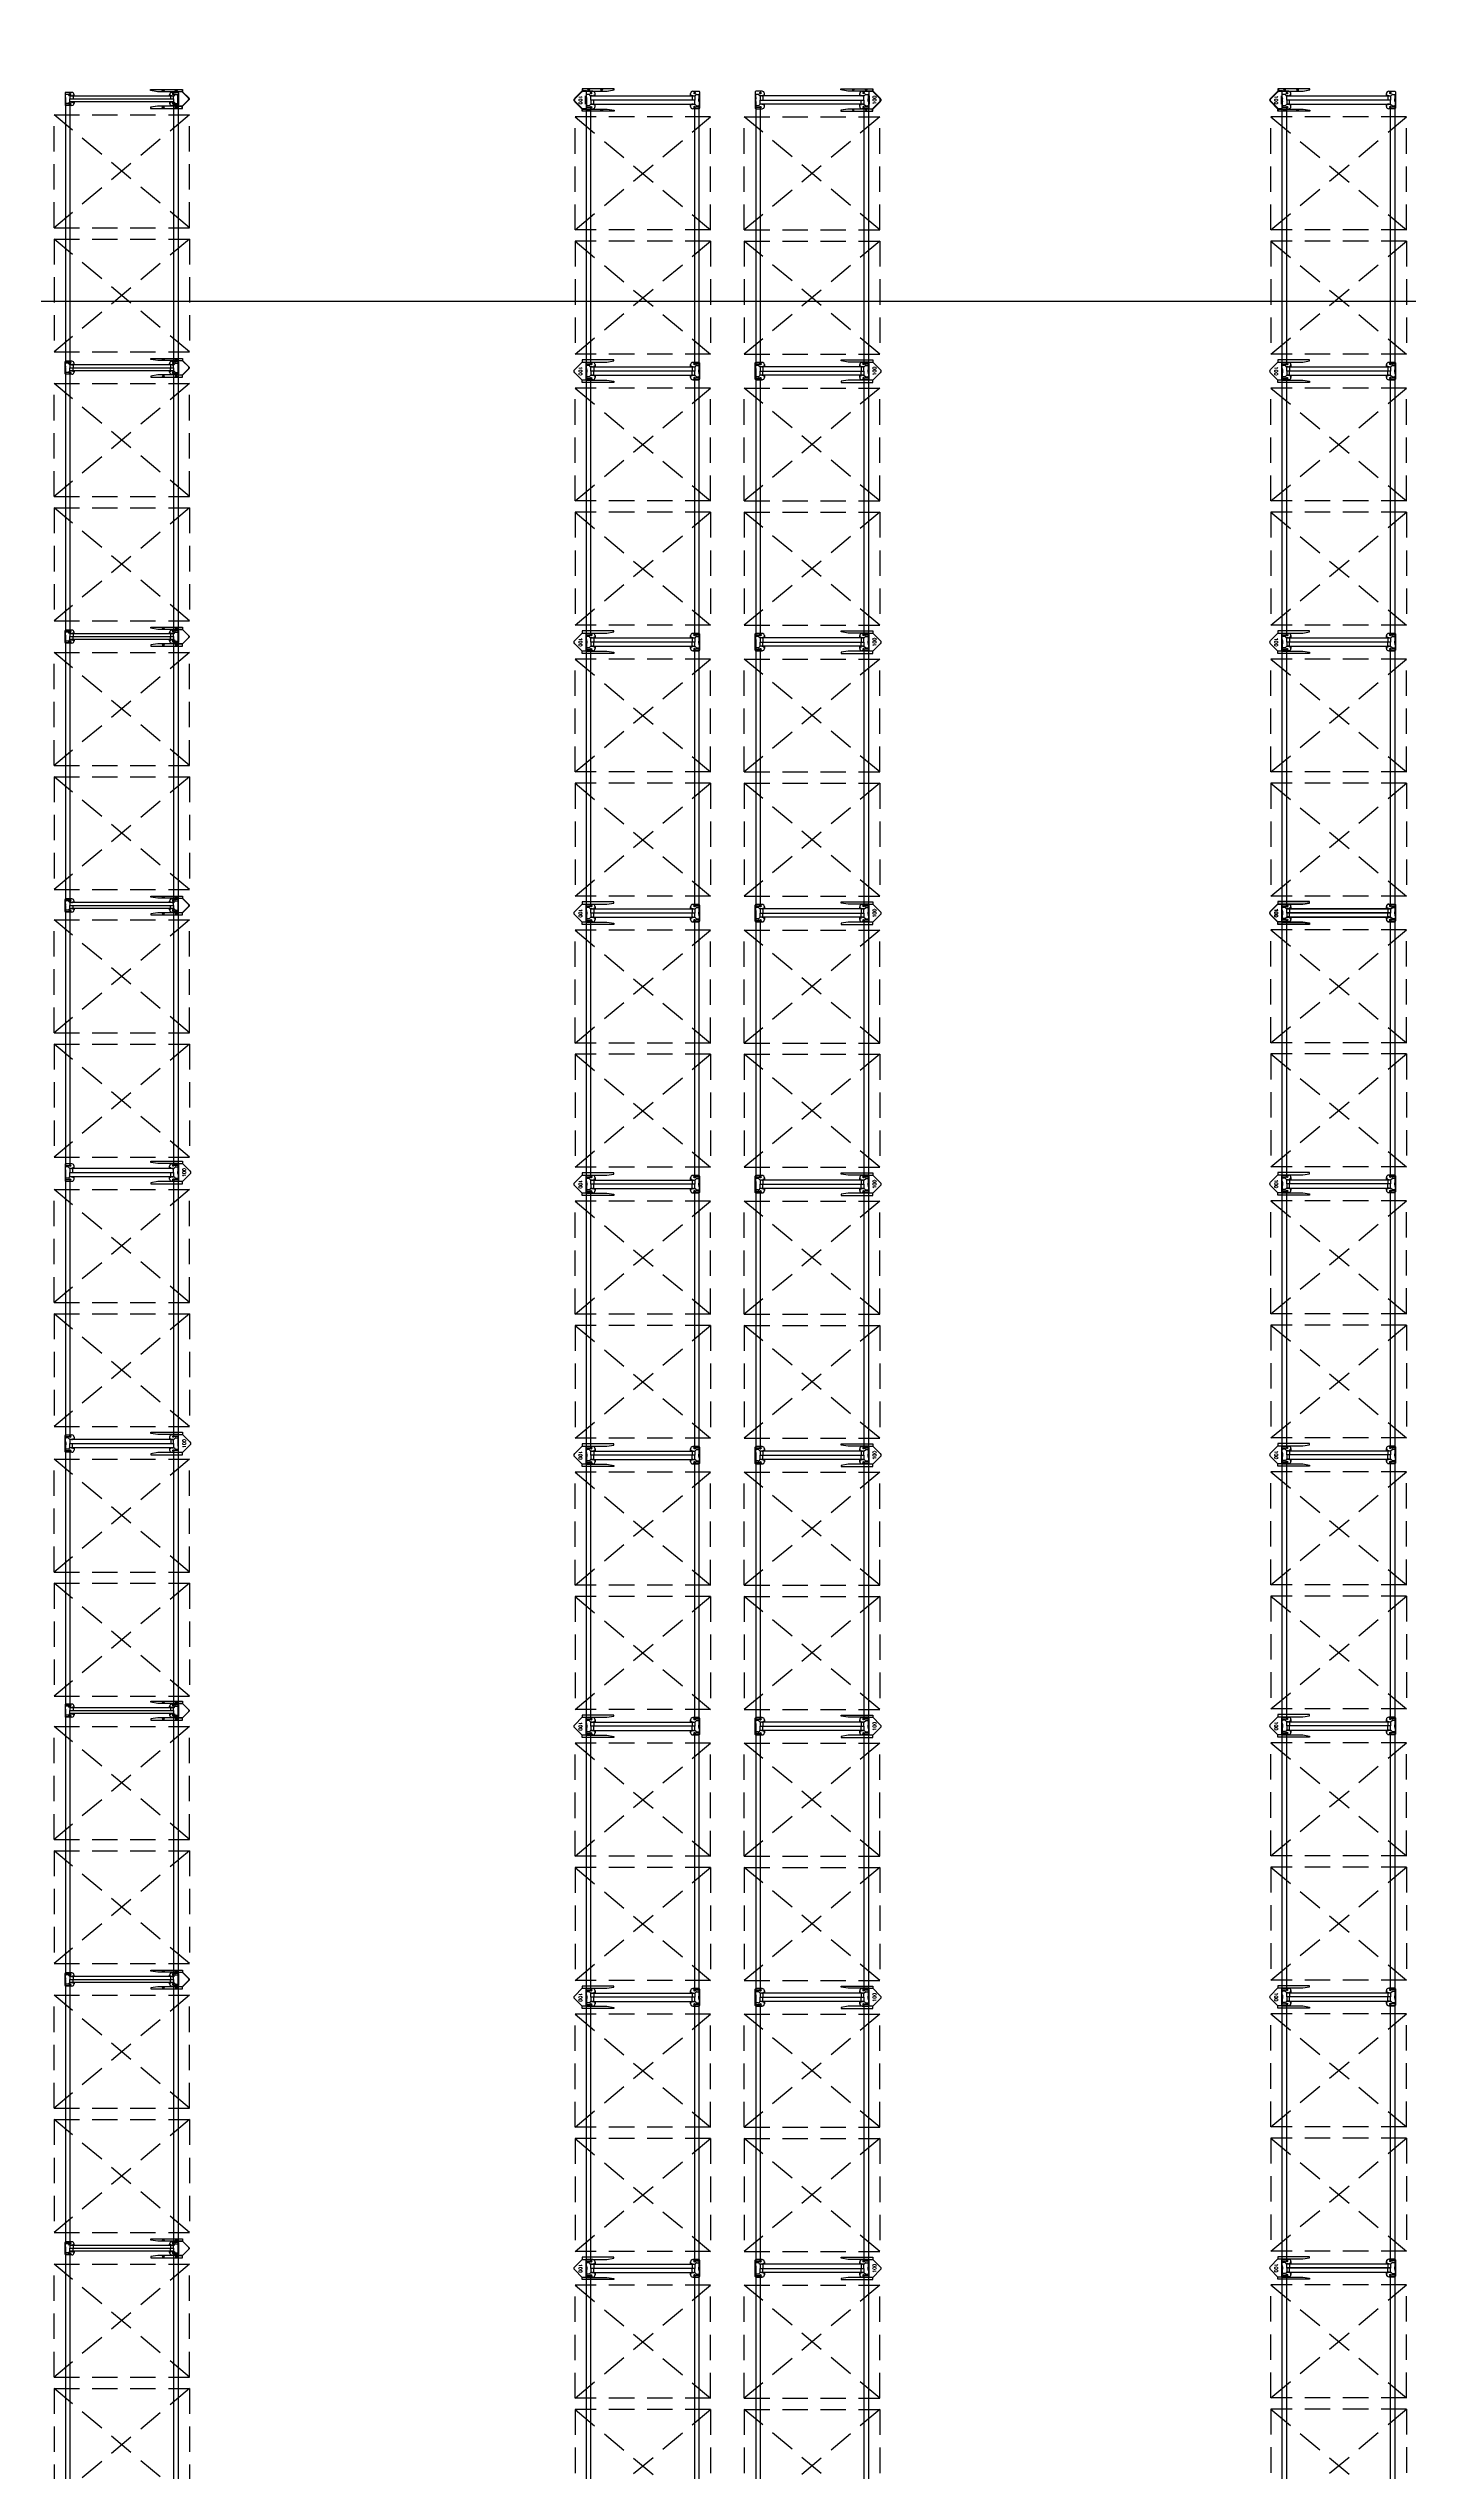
# Model space of a CAD drawing. Header units: millimetres. Extents: x 13 to 166, y 58 to 179.
# Drawn here: x 24.07 to 36.12, y 124.5 to 145.95 of the extents above; entities that cross this region are included whole.
import ezdxf

# ---------------------------------------------------------------- set-up
doc = ezdxf.new("R2010")
doc.units = ezdxf.units.MM
doc.linetypes.add('12_13_14_SB-E17-AR-A01_A02_A03-A$0$DASHED2', pattern=[0.375, 0.25, -0.125])
doc.layers.add('Rack Mecalux 2300mm (MVA-VLZ)', color=5, linetype='Continuous')
doc.styles.get("Standard").update_dxf_attribs({"font": 'txt.shx'})

# ---------------------------------------------------------------- blocks, each defined once
blk = doc.blocks.new('Proteccion Rack 80 Tecnoracks (Planta)')
at = {"color": 252}
for points in [[(2007.437156, 1320.577409), (2007.252998, 1320.577409), (2007.192156, 1320.587409), (2007.192156, 1320.597409), (2007.472156, 1320.597409), (2007.472156, 1320.57751)], [(2007.437156, 1320.450129), (2007.252998, 1320.450129), (2007.192156, 1320.440129), (2007.192156, 1320.430129), (2007.472156, 1320.430129), (2007.472156, 1320.450028)]]:
    blk.add_lwpolyline(points, dxfattribs=at)
for points in [[(2007.297631, 1320.587459), (2007.300131, 1320.591789), (2007.305131, 1320.591789), (2007.307631, 1320.587459), (2007.305131, 1320.583129), (2007.300131, 1320.583129)], [(2007.297631, 1320.440079), (2007.300131, 1320.435749), (2007.305131, 1320.435749), (2007.307631, 1320.440079), (2007.305131, 1320.444409), (2007.300131, 1320.444409)], [(2007.412297, 1320.587459), (2007.414797, 1320.591789), (2007.419797, 1320.591789), (2007.422297, 1320.587459), (2007.419797, 1320.583129), (2007.414797, 1320.583129)], [(2007.412297, 1320.440079), (2007.414797, 1320.435748), (2007.419797, 1320.435748), (2007.422297, 1320.440079), (2007.419797, 1320.444409), (2007.414797, 1320.444409)]]:
    blk.add_lwpolyline(points, close=True, dxfattribs=at)
blk.add_lwpolyline([(2007.437156, 1320.451129), (2007.467599, 1320.451129, 0.198912), (2007.47467, 1320.454058), (2007.52731, 1320.506698, 0.414214), (2007.52731, 1320.52084), (2007.47467, 1320.57348, 0.198912), (2007.467599, 1320.576409), (2007.437156, 1320.576409), (2007.437156, 1320.578409), (2007.467599, 1320.578409, -0.198912), (2007.476085, 1320.574894), (2007.528724, 1320.522254, -0.414214), (2007.528724, 1320.505284), (2007.476085, 1320.452644, -0.198912), (2007.467599, 1320.449129), (2007.437156, 1320.449129), (2007.437156, 1320.451129)], format="xyb", dxfattribs=at)
for centre, radius in [((2007.302631, 1320.587459), 0.00634), ((2007.302631, 1320.440079), 0.00634), ((2007.302631, 1320.587459), 0.00433), ((2007.302631, 1320.440079), 0.00433), ((2007.302631, 1320.587459), 0.002732), ((2007.302631, 1320.440079), 0.002732), ((2007.302631, 1320.587459), 0.002203), ((2007.302631, 1320.440079), 0.002203), ((2007.417297, 1320.587459), 0.00634), ((2007.417297, 1320.440079), 0.00634), ((2007.417297, 1320.587459), 0.00433), ((2007.417297, 1320.440079), 0.00433), ((2007.417297, 1320.587459), 0.002732), ((2007.417297, 1320.440079), 0.002732), ((2007.417297, 1320.587459), 0.002203), ((2007.417297, 1320.440079), 0.002203)]:
    blk.add_circle(centre, radius, dxfattribs=at)
at = {"layer": 'Defpoints', "color": 252, "linetype": 'Continuous', "lineweight": 0}
blk.add_line((2007.431156, 1320.551269), (2007.431156, 1320.476269), dxfattribs=at)
blk = doc.blocks.new('Rack 2300mm Mecalux')
at = {"color": 252}
for p, q in [((2504.778645, 1044.473993), (2504.884145, 1044.473993)), ((2507.264745, 1044.473993), (2507.159245, 1044.473993)), ((2504.773645, 1044.413993), (2504.773645, 1044.468993)), ((2504.805343, 1044.393993), (2504.793645, 1044.393993)), ((2504.805343, 1044.402887), (2504.831395, 1044.402886)), ((2504.857448, 1044.393993), (2504.869145, 1044.393993)), ((2507.168495, 1044.47067), (2504.874895, 1044.47067)), ((2507.159495, 1044.430671), (2504.883895, 1044.430671)), ((2504.889145, 1044.413993), (2504.889145, 1044.468993)), ((2507.154245, 1044.413993), (2507.154245, 1044.468993)), ((2507.185943, 1044.393993), (2507.174245, 1044.393993)), ((2507.238048, 1044.402887), (2507.211995, 1044.402886)), ((2507.238048, 1044.393993), (2507.249745, 1044.393993)), ((2507.269745, 1044.413993), (2507.269745, 1044.468993)), ((2504.773645, 1043.528493), (2504.773645, 1043.473493)), ((2504.778645, 1043.468493), (2504.884145, 1043.468493)), ((2504.793645, 1043.548493), (2504.805343, 1043.548493)), ((2504.805343, 1043.5396), (2504.831395, 1043.5396)), ((2504.857448, 1043.548493), (2504.869145, 1043.548493)), ((2507.168495, 1043.471816), (2504.874895, 1043.471816)), ((2507.159495, 1043.511816), (2504.883895, 1043.511816)), ((2504.889145, 1043.528493), (2504.889145, 1043.473493)), ((2507.154245, 1043.528493), (2507.154245, 1043.473493)), ((2507.264745, 1043.468493), (2507.159245, 1043.468493)), ((2507.185943, 1043.548493), (2507.174245, 1043.548493)), ((2507.238048, 1043.5396), (2507.211995, 1043.5396)), ((2507.238048, 1043.548493), (2507.249745, 1043.548493)), ((2507.269745, 1043.528493), (2507.269745, 1043.473493))]:
    blk.add_line(p, q, dxfattribs=at)
at = {"color": 253, "linetype": '12_13_14_SB-E17-AR-A01_A02_A03-A$0$DASHED2', "ltscale": 0.9}
for p, q in [((2505.971695, 1044.571243), (2504.971695, 1044.571243)), ((2504.971695, 1044.571243), (2504.971695, 1043.371243)), ((2504.971695, 1043.371243), (2505.971695, 1044.571243)), ((2505.971695, 1043.371243), (2504.971695, 1044.571243)), ((2505.971695, 1044.571243), (2505.971695, 1043.371243)), ((2506.071695, 1044.571243), (2507.071695, 1044.571243)), ((2507.071695, 1043.371243), (2506.071695, 1044.571243)), ((2506.071695, 1043.371243), (2507.071695, 1044.571243)), ((2506.071695, 1044.571243), (2506.071695, 1043.371243)), ((2507.071695, 1044.571243), (2507.071695, 1043.371243)), ((2505.971695, 1043.371243), (2504.971695, 1043.371243)), ((2506.071695, 1043.371243), (2507.071695, 1043.371243))]:
    blk.add_line(p, q, dxfattribs=at)
at = {"color": 252, "lineweight": 30}
for p, q in [((2504.791095, 1044.447485), (2504.791095, 1044.466921)), ((2504.802765, 1044.433959), (2504.792598, 1044.443912)), ((2504.801345, 1044.470671), (2504.794845, 1044.470671)), ((2504.800518, 1044.402886), (2504.795237, 1044.402886)), ((2504.823749, 1044.470671), (2504.801345, 1044.470671)), ((2504.804268, 1044.424921), (2504.804268, 1044.430386)), ((2504.804268, 1044.416921), (2504.804268, 1044.424921)), ((2504.804268, 1044.416921), (2504.804268, 1044.406636)), ((2504.817845, 1044.470671), (2504.824203, 1044.470671)), ((2504.844945, 1044.470671), (2504.838587, 1044.470671)), ((2504.839042, 1044.470671), (2504.861445, 1044.470671)), ((2504.858523, 1044.424921), (2504.858523, 1044.430386)), ((2504.858523, 1044.416921), (2504.858523, 1044.424921)), ((2504.858523, 1044.416921), (2504.858523, 1044.406636)), ((2504.860025, 1044.433959), (2504.870193, 1044.443912)), ((2504.861445, 1044.470671), (2504.867945, 1044.470671)), ((2504.862273, 1044.402886), (2504.867553, 1044.402886)), ((2504.871695, 1044.447485), (2504.871695, 1044.466921)), ((2507.171695, 1044.447485), (2507.171695, 1044.466921)), ((2507.183365, 1044.433959), (2507.173198, 1044.443912)), ((2507.181945, 1044.470671), (2507.175445, 1044.470671)), ((2507.181118, 1044.402886), (2507.175837, 1044.402886)), ((2507.204349, 1044.470671), (2507.181945, 1044.470671)), ((2507.184868, 1044.424921), (2507.184868, 1044.430386)), ((2507.184868, 1044.416921), (2507.184868, 1044.424921)), ((2507.184868, 1044.416921), (2507.184868, 1044.406636)), ((2507.198445, 1044.470671), (2507.204803, 1044.470671)), ((2507.225545, 1044.470671), (2507.219187, 1044.470671)), ((2507.219642, 1044.470671), (2507.242045, 1044.470671)), ((2507.239123, 1044.424921), (2507.239123, 1044.430386)), ((2507.239123, 1044.416921), (2507.239123, 1044.424921)), ((2507.239123, 1044.416921), (2507.239123, 1044.406636)), ((2507.240625, 1044.433959), (2507.250793, 1044.443912)), ((2507.242045, 1044.470671), (2507.248545, 1044.470671)), ((2507.242873, 1044.402886), (2507.248153, 1044.402886)), ((2507.252295, 1044.447485), (2507.252295, 1044.466921)), ((2504.791095, 1043.495002), (2504.791095, 1043.475566)), ((2504.802765, 1043.508527), (2504.792598, 1043.498575)), ((2504.801345, 1043.471816), (2504.794845, 1043.471816)), ((2504.800518, 1043.5396), (2504.795237, 1043.5396)), ((2504.823749, 1043.471816), (2504.801345, 1043.471816)), ((2504.804268, 1043.525566), (2504.804268, 1043.53585)), ((2504.804268, 1043.525566), (2504.804268, 1043.517566)), ((2504.804268, 1043.517566), (2504.804268, 1043.512101)), ((2504.817845, 1043.471816), (2504.824203, 1043.471816)), ((2504.844945, 1043.471816), (2504.838587, 1043.471816)), ((2504.839042, 1043.471816), (2504.861445, 1043.471816)), ((2504.858523, 1043.525566), (2504.858523, 1043.53585)), ((2504.858523, 1043.525566), (2504.858523, 1043.517566)), ((2504.858523, 1043.517566), (2504.858523, 1043.512101)), ((2504.860025, 1043.508527), (2504.870193, 1043.498575)), ((2504.861445, 1043.471816), (2504.867945, 1043.471816)), ((2504.862273, 1043.5396), (2504.867553, 1043.5396)), ((2504.871695, 1043.495002), (2504.871695, 1043.475566)), ((2507.171695, 1043.495002), (2507.171695, 1043.475566)), ((2507.183365, 1043.508527), (2507.173198, 1043.498575)), ((2507.181945, 1043.471816), (2507.175445, 1043.471816)), ((2507.181118, 1043.5396), (2507.175837, 1043.5396)), ((2507.204349, 1043.471816), (2507.181945, 1043.471816)), ((2507.184868, 1043.525566), (2507.184868, 1043.53585)), ((2507.184868, 1043.525566), (2507.184868, 1043.517566)), ((2507.184868, 1043.517566), (2507.184868, 1043.512101)), ((2507.198445, 1043.471816), (2507.204803, 1043.471816)), ((2507.225545, 1043.471816), (2507.219187, 1043.471816)), ((2507.219642, 1043.471816), (2507.242045, 1043.471816)), ((2507.239123, 1043.525566), (2507.239123, 1043.53585)), ((2507.239123, 1043.525566), (2507.239123, 1043.517566)), ((2507.239123, 1043.517566), (2507.239123, 1043.512101)), ((2507.240625, 1043.508527), (2507.250793, 1043.498575)), ((2507.242045, 1043.471816), (2507.248545, 1043.471816)), ((2507.242873, 1043.5396), (2507.248153, 1043.5396)), ((2507.252295, 1043.495002), (2507.252295, 1043.475566))]:
    blk.add_line(p, q, dxfattribs=at)
at = {"color": 252}
for points in [[(2504.788645, 1044.433993), (2504.792975, 1044.431493), (2504.792975, 1044.426493), (2504.788645, 1044.423993), (2504.784315, 1044.426493), (2504.784315, 1044.431493)], [(2504.805343, 1044.430136), (2504.831395, 1044.430136), (2504.831395, 1043.512352), (2504.805343, 1043.512352)], [(2504.857448, 1044.430136), (2504.831395, 1044.430136), (2504.831395, 1043.512352), (2504.857448, 1043.512352)], [(2504.874145, 1044.433993), (2504.869815, 1044.431493), (2504.869815, 1044.426493), (2504.874145, 1044.423993), (2504.878475, 1044.426493), (2504.878475, 1044.431493)], [(2507.169245, 1044.433993), (2507.173575, 1044.431493), (2507.173575, 1044.426493), (2507.169245, 1044.423993), (2507.164915, 1044.426493), (2507.164915, 1044.431493)], [(2507.185943, 1044.430136), (2507.211995, 1044.430136), (2507.211995, 1043.512352), (2507.185943, 1043.512352)], [(2507.238048, 1044.430136), (2507.211995, 1044.430136), (2507.211995, 1043.512352), (2507.238048, 1043.512352)], [(2507.254745, 1044.433993), (2507.250415, 1044.431493), (2507.250415, 1044.426493), (2507.254745, 1044.423993), (2507.259075, 1044.426493), (2507.259075, 1044.431493)], [(2504.788645, 1043.508493), (2504.792975, 1043.510993), (2504.792975, 1043.515993), (2504.788645, 1043.518493), (2504.784315, 1043.515993), (2504.784315, 1043.510993)], [(2504.874145, 1043.508493), (2504.869815, 1043.510993), (2504.869815, 1043.515993), (2504.874145, 1043.518493), (2504.878475, 1043.515993), (2504.878475, 1043.510993)], [(2507.169245, 1043.508493), (2507.173575, 1043.510993), (2507.173575, 1043.515993), (2507.169245, 1043.518493), (2507.164915, 1043.515993), (2507.164915, 1043.510993)], [(2507.254745, 1043.508493), (2507.250415, 1043.510993), (2507.250415, 1043.515993), (2507.254745, 1043.518493), (2507.259075, 1043.515993), (2507.259075, 1043.510993)]]:
    blk.add_lwpolyline(points, close=True, dxfattribs=at)
for points in [[(2504.868895, 1044.470671), (2504.878895, 1044.470671, -0.414214), (2504.883895, 1044.465671), (2504.883895, 1044.420671)], [(2507.174495, 1044.470671), (2507.164495, 1044.470671, 0.414214), (2507.159495, 1044.465671), (2507.159495, 1044.420671)], [(2504.868895, 1043.471816), (2504.878895, 1043.471816, 0.414214), (2504.883895, 1043.476816), (2504.883895, 1043.521816)], [(2504.868895, 1043.471816), (2504.878895, 1043.471816, 0.414214), (2504.883895, 1043.476816), (2504.883895, 1043.521816)], [(2507.174495, 1043.471816), (2507.164495, 1043.471816, -0.414214), (2507.159495, 1043.476816), (2507.159495, 1043.516816)]]:
    blk.add_lwpolyline(points, format="xyb", dxfattribs=at)
for centre in [(2504.788645, 1044.428993), (2504.874145, 1044.428993), (2507.169245, 1044.428993), (2507.254745, 1044.428993), (2504.788645, 1043.513493), (2504.874145, 1043.513493), (2507.169245, 1043.513493), (2507.254745, 1043.513493)]:
    blk.add_circle(centre, 0.00634, dxfattribs=at)
for centre, radius, start, end in [((2504.778645, 1044.468993), 0.005, 90, 180), ((2504.884145, 1044.468993), 0.005, 0, 90), ((2507.159245, 1044.468993), 0.005, 90, 180), ((2507.264745, 1044.468993), 0.005, 0, 90), ((2504.793645, 1044.413993), 0.02, 180, 270), ((2504.869145, 1044.413993), 0.02, 270, 0), ((2507.174245, 1044.413993), 0.02, 180, 270), ((2507.249745, 1044.413993), 0.02, 270, 0), ((2504.793645, 1043.528493), 0.02, 90, 180), ((2504.778645, 1043.473493), 0.005, 180, 270), ((2504.869145, 1043.528493), 0.02, 360, 90), ((2504.884145, 1043.473493), 0.005, 270, 360), ((2507.174245, 1043.528493), 0.02, 90, 180), ((2507.159245, 1043.473493), 0.005, 180, 270), ((2507.249745, 1043.528493), 0.02, 360, 90), ((2507.264745, 1043.473493), 0.005, 270, 360)]:
    blk.add_arc(centre, radius, start, end, dxfattribs=at)
at = {"color": 252, "lineweight": 30}
for centre, radius, start, end in [((2504.794845, 1044.466921), 0.00375, 90, 180), ((2504.796095, 1044.447485), 0.005, 180, 225.612866), ((2504.800518, 1044.406636), 0.00375, 270, 360), ((2504.799268, 1044.430386), 0.005, 0, 45.612866), ((2504.823707, 1044.462148), 0.008522, 51.41193, 89.722789), ((2504.831419, 1044.471694), 0.00375, 230.274095, 315), ((2504.839083, 1044.462148), 0.008522, 90.277211, 128.58807), ((2504.863523, 1044.430386), 0.005, 134.387134, 180), ((2504.862273, 1044.406636), 0.00375, 180, 270), ((2504.867945, 1044.466921), 0.00375, 0, 90), ((2504.866695, 1044.447485), 0.005, 314.387134, 0), ((2507.175445, 1044.466921), 0.00375, 90, 180), ((2507.176695, 1044.447485), 0.005, 180, 225.612866), ((2507.181118, 1044.406636), 0.00375, 270, 360), ((2507.179868, 1044.430386), 0.005, 0, 45.612866), ((2507.204307, 1044.462148), 0.008522, 51.41193, 89.722789), ((2507.211971, 1044.471694), 0.00375, 225, 309.725905), ((2507.219683, 1044.462148), 0.008522, 90.277211, 128.58807), ((2507.244123, 1044.430386), 0.005, 134.387134, 180), ((2507.242873, 1044.406636), 0.00375, 180, 270), ((2507.248545, 1044.466921), 0.00375, 0, 90), ((2507.247295, 1044.447485), 0.005, 314.387134, 0), ((2504.796095, 1043.495002), 0.005, 134.387134, 180), ((2504.794845, 1043.475566), 0.00375, 180, 270), ((2504.800518, 1043.53585), 0.00375, 0, 90), ((2504.799268, 1043.512101), 0.005, 314.387134, 360), ((2504.823707, 1043.480339), 0.008522, 270.277211, 308.58807), ((2504.831419, 1043.470793), 0.00375, 45, 129.725905), ((2504.839083, 1043.480339), 0.008522, 231.41193, 269.722789), ((2504.862273, 1043.53585), 0.00375, 90, 180), ((2504.863523, 1043.512101), 0.005, 180, 225.612866), ((2504.867945, 1043.475566), 0.00375, 270, 0), ((2504.866695, 1043.495002), 0.005, 0, 45.612866), ((2507.176695, 1043.495002), 0.005, 134.387134, 180), ((2507.175445, 1043.475566), 0.00375, 180, 270), ((2507.181118, 1043.53585), 0.00375, 0, 90), ((2507.179868, 1043.512101), 0.005, 314.387134, 360), ((2507.204307, 1043.480339), 0.008522, 270.277211, 308.58807), ((2507.211971, 1043.470793), 0.00375, 50.274095, 135), ((2507.219683, 1043.480339), 0.008522, 231.41193, 269.722789), ((2507.242873, 1043.53585), 0.00375, 90, 180), ((2507.244123, 1043.512101), 0.005, 180, 225.612866), ((2507.248545, 1043.475566), 0.00375, 270, 0), ((2507.247295, 1043.495002), 0.005, 0, 45.612866)]:
    blk.add_arc(centre, radius, start, end, dxfattribs=at)
at = {"layer": 'Defpoints', "color": 252, "lineweight": 30, "ltscale": 5, "rotation": 270}
for p in [(1184.317638, 3050.905699), (1186.698202, 3050.905699)]:
    blk.add_blockref('Proteccion Rack 80 Tecnoracks (Planta)', p, dxfattribs=at)
blk = doc.blocks.new('Rack 2300mm Mecalux - Sin pedestales')
at = {"color": 252, "lineweight": 30}
for p, q in [((2102.274653, 1325.110116), (2102.28482, 1325.120069)), ((2102.276073, 1325.146827), (2102.282573, 1325.146827)), ((2102.286323, 1325.123642), (2102.286323, 1325.143077)), ((2104.560723, 1325.123642), (2104.560723, 1325.143077)), ((2104.572393, 1325.110116), (2104.562225, 1325.120069)), ((2104.570973, 1325.146827), (2104.564473, 1325.146827)), ((2102.27315, 1325.101077), (2102.27315, 1325.106543)), ((2102.27315, 1325.093077), (2102.27315, 1325.101077)), ((2102.27315, 1325.093077), (2102.27315, 1325.082793)), ((2102.2769, 1325.079043), (2102.282181, 1325.079043)), ((2104.570145, 1325.079043), (2104.564865, 1325.079043)), ((2104.573895, 1325.101077), (2104.573895, 1325.106543)), ((2104.573895, 1325.093077), (2104.573895, 1325.101077)), ((2104.573895, 1325.093077), (2104.573895, 1325.082793)), ((2102.27315, 1324.201723), (2102.27315, 1324.212007)), ((2102.27315, 1324.201723), (2102.27315, 1324.193723)), ((2102.27315, 1324.193723), (2102.27315, 1324.188258)), ((2102.274653, 1324.184684), (2102.28482, 1324.174732)), ((2102.276073, 1324.147973), (2102.282573, 1324.147973)), ((2102.2769, 1324.215757), (2102.282181, 1324.215757)), ((2102.286323, 1324.171159), (2102.286323, 1324.151723)), ((2104.560723, 1324.171159), (2104.560723, 1324.151723)), ((2104.572393, 1324.184684), (2104.562225, 1324.174732)), ((2104.570973, 1324.147973), (2104.564473, 1324.147973)), ((2104.570145, 1324.215757), (2104.564865, 1324.215757)), ((2104.573895, 1324.201723), (2104.573895, 1324.212007)), ((2104.573895, 1324.201723), (2104.573895, 1324.193723)), ((2104.573895, 1324.193723), (2104.573895, 1324.188258))]:
    blk.add_line(p, q, dxfattribs=at)
at = {"color": 252}
for p, q in [((2104.557523, 1325.146827), (2102.289523, 1325.146827)), ((2104.548523, 1325.106827), (2102.298523, 1325.106827)), ((2104.557523, 1324.147973), (2102.289523, 1324.147973)), ((2104.548523, 1324.187973), (2102.298523, 1324.187973))]:
    blk.add_line(p, q, dxfattribs=at)
at = {"color": 253, "linetype": '12_13_14_SB-E17-AR-A01_A02_A03-A$0$DASHED2', "ltscale": 0.9}
for p, q in [((2103.373523, 1325.2474), (2102.373523, 1325.2474)), ((2102.373523, 1325.2474), (2102.373523, 1324.0474)), ((2102.373523, 1324.0474), (2103.373523, 1325.2474)), ((2103.373523, 1324.0474), (2102.373523, 1325.2474)), ((2103.373523, 1325.2474), (2103.373523, 1324.0474)), ((2103.473523, 1325.2474), (2104.473523, 1325.2474)), ((2104.473523, 1324.0474), (2103.473523, 1325.2474)), ((2103.473523, 1324.0474), (2104.473523, 1325.2474)), ((2103.473523, 1325.2474), (2103.473523, 1324.0474)), ((2104.473523, 1325.2474), (2104.473523, 1324.0474)), ((2103.373523, 1324.0474), (2102.373523, 1324.0474)), ((2103.473523, 1324.0474), (2104.473523, 1324.0474))]:
    blk.add_line(p, q, dxfattribs=at)
at = {"color": 252}
for points in [[(2102.283523, 1325.146827), (2102.293523, 1325.146827, -0.414214), (2102.298523, 1325.141827), (2102.298523, 1325.096827)], [(2104.563523, 1325.146827), (2104.553523, 1325.146827, 0.414214), (2104.548523, 1325.141827), (2104.548523, 1325.096827)], [(2102.283523, 1324.147973), (2102.293523, 1324.147973, 0.414214), (2102.298523, 1324.152973), (2102.298523, 1324.197973)], [(2104.563523, 1324.147973), (2104.553523, 1324.147973, -0.414214), (2104.548523, 1324.152973), (2104.548523, 1324.197973)]]:
    blk.add_lwpolyline(points, format="xyb", dxfattribs=at)
at = {"color": 252, "lineweight": 30}
for centre, radius, start, end in [((2102.282573, 1325.143077), 0.00375, 0, 90), ((2102.281323, 1325.123642), 0.005, 314.387134, 0), ((2104.564473, 1325.143077), 0.00375, 90, 180), ((2104.565723, 1325.123642), 0.005, 180, 225.612866), ((2102.27815, 1325.106543), 0.005, 134.387134, 180), ((2102.2769, 1325.082793), 0.00375, 180, 270), ((2104.570145, 1325.082793), 0.00375, 270, 360), ((2104.568895, 1325.106543), 0.005, 0, 45.612866), ((2102.2769, 1324.212007), 0.00375, 90, 180), ((2102.27815, 1324.188258), 0.005, 180, 225.612866), ((2102.282573, 1324.151723), 0.00375, 270, 0), ((2102.281323, 1324.171159), 0.005, 0, 45.612866), ((2104.565723, 1324.171159), 0.005, 134.387134, 180), ((2104.564473, 1324.151723), 0.00375, 180, 270), ((2104.570145, 1324.212007), 0.00375, 0, 90), ((2104.568895, 1324.188258), 0.005, 314.387134, 360)]:
    blk.add_arc(centre, radius, start, end, dxfattribs=at)
blk = doc.blocks.new('Rack 2300mm Sistema Mecalux - 100mm')
at = {"color": 252}
for p, q in [((2098.37194, 1323.146704), (2098.37194, 1323.002304)), ((2098.375263, 1323.028254), (2098.375263, 1320.720754)), ((2098.43194, 1323.151704), (2098.37694, 1323.151704)), ((2098.37694, 1322.997304), (2098.43194, 1322.997304)), ((2098.415263, 1323.012304), (2098.415263, 1320.736704)), ((2098.439297, 1323.111379), (2098.439297, 1323.074576)), ((2098.45194, 1323.111331), (2098.45194, 1323.131704)), ((2098.45194, 1323.017304), (2098.45194, 1323.037676)), ((2099.29744, 1323.111331), (2099.29744, 1323.131704)), ((2099.29744, 1323.017304), (2099.29744, 1323.037676)), ((2099.310083, 1323.037676), (2099.310083, 1323.07448)), ((2099.31744, 1323.151704), (2099.37244, 1323.151704)), ((2099.37244, 1322.997304), (2099.31744, 1322.997304)), ((2099.334117, 1323.012304), (2099.334117, 1320.736704)), ((2099.374117, 1323.028254), (2099.374117, 1320.720754)), ((2099.37744, 1323.146704), (2099.37744, 1323.002304)), ((2098.37194, 1320.602304), (2098.37194, 1320.746704)), ((2098.37694, 1320.751704), (2098.43194, 1320.751704)), ((2098.439297, 1320.637628), (2098.439297, 1320.674431)), ((2098.45194, 1320.731704), (2098.45194, 1320.711331)), ((2098.45194, 1320.637676), (2098.45194, 1320.617304)), ((2099.29744, 1320.731704), (2099.29744, 1320.711331)), ((2099.29744, 1320.637676), (2099.29744, 1320.617304)), ((2099.310083, 1320.711331), (2099.310083, 1320.674528)), ((2099.37244, 1320.751704), (2099.31744, 1320.751704)), ((2099.37744, 1320.602304), (2099.37744, 1320.746704)), ((2098.43194, 1320.597304), (2098.37694, 1320.597304)), ((2099.31744, 1320.597304), (2099.37244, 1320.597304))]:
    blk.add_line(p, q, dxfattribs=at)
at = {"color": 252, "lineweight": 30}
for p, q in [((2098.375263, 1323.114254), (2098.375263, 1323.120754)), ((2098.375263, 1323.09185), (2098.375263, 1323.114254)), ((2098.375263, 1323.097754), (2098.375263, 1323.091396)), ((2098.375263, 1323.057157), (2098.375263, 1323.034754)), ((2098.375263, 1323.034754), (2098.375263, 1323.028254)), ((2098.377989, 1323.06478), (2098.377989, 1323.084228)), ((2098.398448, 1323.124504), (2098.379013, 1323.124504)), ((2098.398448, 1323.024504), (2098.379013, 1323.024504)), ((2098.411974, 1323.112834), (2098.402022, 1323.123001)), ((2098.411974, 1323.036174), (2098.402022, 1323.026006)), ((2098.421013, 1323.111331), (2098.415547, 1323.111331)), ((2098.421013, 1323.037676), (2098.415547, 1323.037676)), ((2098.429013, 1323.111331), (2098.421013, 1323.111331)), ((2098.429013, 1323.037676), (2098.421013, 1323.037676)), ((2098.429013, 1323.111331), (2098.439297, 1323.111331)), ((2098.429013, 1323.037676), (2098.439297, 1323.037676)), ((2098.443047, 1323.114254), (2098.443047, 1323.120754)), ((2098.443047, 1323.115081), (2098.443047, 1323.120362)), ((2098.443047, 1323.034754), (2098.443047, 1323.028254)), ((2098.443047, 1323.033926), (2098.443047, 1323.028646)), ((2099.306333, 1323.114254), (2099.306333, 1323.120754)), ((2099.306333, 1323.115081), (2099.306333, 1323.120362)), ((2099.306333, 1323.034754), (2099.306333, 1323.028254)), ((2099.306333, 1323.033926), (2099.306333, 1323.028646)), ((2099.320367, 1323.111331), (2099.310083, 1323.111331)), ((2099.320367, 1323.037676), (2099.310083, 1323.037676)), ((2099.320367, 1323.111331), (2099.328367, 1323.111331)), ((2099.320367, 1323.037676), (2099.328367, 1323.037676)), ((2099.328367, 1323.111331), (2099.333833, 1323.111331)), ((2099.328367, 1323.037676), (2099.333833, 1323.037676)), ((2099.337406, 1323.112834), (2099.347358, 1323.123001)), ((2099.337406, 1323.036174), (2099.347358, 1323.026006)), ((2099.350931, 1323.124504), (2099.370367, 1323.124504)), ((2099.350931, 1323.024504), (2099.370367, 1323.024504)), ((2099.37139, 1323.06478), (2099.37139, 1323.084228)), ((2099.374117, 1323.114254), (2099.374117, 1323.120754)), ((2099.374117, 1323.09185), (2099.374117, 1323.114254)), ((2099.374117, 1323.097754), (2099.374117, 1323.091396)), ((2099.374117, 1323.057157), (2099.374117, 1323.034754)), ((2099.374117, 1323.034754), (2099.374117, 1323.028254)), ((2098.375263, 1320.714254), (2098.375263, 1320.720754)), ((2098.375263, 1320.69185), (2098.375263, 1320.714254)), ((2098.375263, 1320.651254), (2098.375263, 1320.657612)), ((2098.375263, 1320.657157), (2098.375263, 1320.634754)), ((2098.375263, 1320.634754), (2098.375263, 1320.628254)), ((2098.377989, 1320.684228), (2098.377989, 1320.66478)), ((2098.398448, 1320.724504), (2098.379013, 1320.724504)), ((2098.398448, 1320.624504), (2098.379013, 1320.624504)), ((2098.411974, 1320.712834), (2098.402022, 1320.723001)), ((2098.411974, 1320.636174), (2098.402022, 1320.626006)), ((2098.421013, 1320.711331), (2098.415547, 1320.711331)), ((2098.421013, 1320.637676), (2098.415547, 1320.637676)), ((2098.429013, 1320.711331), (2098.421013, 1320.711331)), ((2098.429013, 1320.637676), (2098.421013, 1320.637676)), ((2098.429013, 1320.711331), (2098.439297, 1320.711331)), ((2098.429013, 1320.637676), (2098.439297, 1320.637676)), ((2098.443047, 1320.714254), (2098.443047, 1320.720754)), ((2098.443047, 1320.715081), (2098.443047, 1320.720362)), ((2098.443047, 1320.634754), (2098.443047, 1320.628254)), ((2098.443047, 1320.633926), (2098.443047, 1320.628646)), ((2099.306333, 1320.714254), (2099.306333, 1320.720754)), ((2099.306333, 1320.715081), (2099.306333, 1320.720362)), ((2099.306333, 1320.634754), (2099.306333, 1320.628254)), ((2099.306333, 1320.633926), (2099.306333, 1320.628646)), ((2099.320367, 1320.711331), (2099.310083, 1320.711331)), ((2099.320367, 1320.637676), (2099.310083, 1320.637676)), ((2099.320367, 1320.711331), (2099.328367, 1320.711331)), ((2099.320367, 1320.637676), (2099.328367, 1320.637676)), ((2099.328367, 1320.711331), (2099.333833, 1320.711331)), ((2099.328367, 1320.637676), (2099.333833, 1320.637676)), ((2099.337406, 1320.712834), (2099.347358, 1320.723001)), ((2099.337406, 1320.636174), (2099.347358, 1320.626006)), ((2099.350931, 1320.724504), (2099.370367, 1320.724504)), ((2099.350931, 1320.624504), (2099.370367, 1320.624504)), ((2099.37139, 1320.684228), (2099.37139, 1320.66478)), ((2099.374117, 1320.714254), (2099.374117, 1320.720754)), ((2099.374117, 1320.69185), (2099.374117, 1320.714254)), ((2099.374117, 1320.651254), (2099.374117, 1320.657612)), ((2099.374117, 1320.657157), (2099.374117, 1320.634754)), ((2099.374117, 1320.634754), (2099.374117, 1320.628254))]:
    blk.add_line(p, q, dxfattribs=at)
at = {"color": 253, "linetype": '12_13_14_SB-E17-AR-A01_A02_A03-A$0$DASHED2', "ltscale": 0.9}
for p, q in [((2098.27469, 1321.924504), (2098.27469, 1322.924504)), ((2098.27469, 1322.924504), (2099.47469, 1322.924504)), ((2099.47469, 1322.924504), (2098.27469, 1321.924504)), ((2099.47469, 1321.924504), (2098.27469, 1322.924504)), ((2099.47469, 1321.924504), (2099.47469, 1322.924504)), ((2098.27469, 1321.924504), (2099.47469, 1321.924504)), ((2098.27469, 1321.824504), (2098.27469, 1320.824504)), ((2099.47469, 1320.824504), (2098.27469, 1321.824504)), ((2099.47469, 1321.824504), (2098.27469, 1320.824504)), ((2098.27469, 1321.824504), (2099.47469, 1321.824504)), ((2099.47469, 1321.824504), (2099.47469, 1320.824504)), ((2098.27469, 1320.824504), (2099.47469, 1320.824504))]:
    blk.add_line(p, q, dxfattribs=at)
at = {"color": 252}
for points in [[(2098.37569, 1323.027304), (2098.37569, 1323.017304, 0.414214), (2098.38069, 1323.012304), (2098.42569, 1323.012304)], [(2098.37569, 1323.027304), (2098.37569, 1323.017304, 0.414214), (2098.38069, 1323.012304), (2098.42569, 1323.012304)], [(2099.37369, 1323.027304), (2099.37369, 1323.017304, -0.414214), (2099.36869, 1323.012304), (2099.32369, 1323.012304)], [(2099.37369, 1323.027304), (2099.37369, 1323.017304, -0.414214), (2099.36869, 1323.012304), (2099.32369, 1323.012304)], [(2098.37569, 1320.721704), (2098.37569, 1320.731704, -0.414214), (2098.38069, 1320.736704), (2098.42569, 1320.736704)], [(2098.37569, 1320.721704), (2098.37569, 1320.731704, -0.414214), (2098.38069, 1320.736704), (2098.42569, 1320.736704)], [(2099.37369, 1320.721704), (2099.37369, 1320.731704, 0.414214), (2099.36869, 1320.736704), (2099.32369, 1320.736704)], [(2099.37369, 1320.721704), (2099.37369, 1320.731704, 0.414214), (2099.36869, 1320.736704), (2099.32369, 1320.736704)]]:
    blk.add_lwpolyline(points, format="xyb", dxfattribs=at)
for points in [[(2098.41194, 1323.136704), (2098.41444, 1323.132374), (2098.41944, 1323.132374), (2098.42194, 1323.136704), (2098.41944, 1323.141034), (2098.41444, 1323.141034)], [(2098.41194, 1323.012304), (2098.41444, 1323.016634), (2098.41944, 1323.016634), (2098.42194, 1323.012304), (2098.41944, 1323.007974), (2098.41444, 1323.007974)], [(2098.415547, 1323.111331), (2098.415547, 1323.074528), (2099.333888, 1323.074528), (2099.333833, 1323.111331)], [(2098.415547, 1323.037676), (2098.415547, 1323.074528), (2099.333888, 1323.074528), (2099.333833, 1323.037676)], [(2099.33744, 1323.136704), (2099.33494, 1323.132374), (2099.32994, 1323.132374), (2099.32744, 1323.136704), (2099.32994, 1323.141034), (2099.33494, 1323.141034)], [(2099.33744, 1323.012304), (2099.33494, 1323.016634), (2099.32994, 1323.016634), (2099.32744, 1323.012304), (2099.32994, 1323.007974), (2099.33494, 1323.007974)], [(2098.41194, 1320.736704), (2098.41444, 1320.732374), (2098.41944, 1320.732374), (2098.42194, 1320.736704), (2098.41944, 1320.741034), (2098.41444, 1320.741034)], [(2098.41194, 1320.612304), (2098.41444, 1320.616634), (2098.41944, 1320.616634), (2098.42194, 1320.612304), (2098.41944, 1320.607974), (2098.41444, 1320.607974)], [(2098.415547, 1320.711331), (2098.415547, 1320.67448), (2099.333888, 1320.67448), (2099.333833, 1320.711331)], [(2098.415547, 1320.637676), (2098.415547, 1320.67448), (2099.333888, 1320.67448), (2099.333833, 1320.637676)], [(2099.33744, 1320.736704), (2099.33494, 1320.732374), (2099.32994, 1320.732374), (2099.32744, 1320.736704), (2099.32994, 1320.741034), (2099.33494, 1320.741034)], [(2099.33744, 1320.612304), (2099.33494, 1320.616634), (2099.32994, 1320.616634), (2099.32744, 1320.612304), (2099.32994, 1320.607974), (2099.33494, 1320.607974)]]:
    blk.add_lwpolyline(points, close=True, dxfattribs=at)
for centre in [(2098.41694, 1323.136704), (2098.41694, 1323.012304), (2099.33244, 1323.136704), (2099.33244, 1323.012304), (2098.41694, 1320.736704), (2098.41694, 1320.612304), (2099.33244, 1320.736704), (2099.33244, 1320.612304)]:
    blk.add_circle(centre, 0.00634, dxfattribs=at)
for centre, radius, start, end in [((2098.37694, 1323.146704), 0.005, 90, 180), ((2098.37694, 1323.002304), 0.005, 180, 270), ((2098.43194, 1323.131704), 0.02, 360, 90), ((2098.43194, 1323.017304), 0.02, 270, 360), ((2099.31744, 1323.131704), 0.02, 90, 180), ((2099.31744, 1323.017304), 0.02, 180, 270), ((2099.37244, 1323.146704), 0.005, 0, 90), ((2099.37244, 1323.002304), 0.005, 270, 0), ((2098.37694, 1320.746704), 0.005, 90, 180), ((2098.43194, 1320.731704), 0.02, 0, 90), ((2098.43194, 1320.617304), 0.02, 270, 0), ((2099.31744, 1320.731704), 0.02, 90, 180), ((2099.31744, 1320.617304), 0.02, 180, 270), ((2099.37244, 1320.746704), 0.005, 360, 90), ((2098.37694, 1320.602304), 0.005, 180, 270), ((2099.37244, 1320.602304), 0.005, 270, 360)]:
    blk.add_arc(centre, radius, start, end, dxfattribs=at)
at = {"color": 252, "lineweight": 30}
for centre, radius, start, end in [((2098.379013, 1323.120754), 0.00375, 90, 180), ((2098.383785, 1323.091892), 0.008522, 180.277211, 218.58807), ((2098.383785, 1323.057116), 0.008522, 141.41193, 179.722789), ((2098.379013, 1323.028254), 0.00375, 180, 270), ((2098.374239, 1323.084228), 0.00375, 359.631552, 45), ((2098.374239, 1323.06478), 0.00375, 315, 0.368448), ((2098.398448, 1323.119504), 0.005, 44.387134, 90), ((2098.398448, 1323.029504), 0.005, 270, 315.612866), ((2098.415547, 1323.116331), 0.005, 224.387134, 270), ((2098.415547, 1323.032676), 0.005, 90, 135.612866), ((2098.439297, 1323.115081), 0.00375, 270, 0), ((2098.439297, 1323.033926), 0.00375, 360, 90), ((2099.310083, 1323.115081), 0.00375, 180, 270), ((2099.310083, 1323.033926), 0.00375, 90, 180), ((2099.333833, 1323.116331), 0.005, 270, 315.612866), ((2099.333833, 1323.032676), 0.005, 44.387134, 90), ((2099.350931, 1323.119504), 0.005, 90, 135.612866), ((2099.350931, 1323.029504), 0.005, 224.387134, 270), ((2099.370367, 1323.120754), 0.00375, 0, 90), ((2099.370367, 1323.028254), 0.00375, 270, 0), ((2099.37514, 1323.084228), 0.00375, 135, 180.368448), ((2099.37514, 1323.06478), 0.00375, 179.631552, 225), ((2099.365595, 1323.091892), 0.008522, 321.41193, 359.722789), ((2099.365595, 1323.057116), 0.008522, 0.277211, 38.58807), ((2098.379013, 1320.720754), 0.00375, 90, 180), ((2098.383785, 1320.691892), 0.008522, 180.277211, 218.58807), ((2098.383785, 1320.657116), 0.008522, 141.41193, 179.722789), ((2098.379013, 1320.628254), 0.00375, 180, 270), ((2098.374239, 1320.684228), 0.00375, 359.631552, 45), ((2098.374239, 1320.66478), 0.00375, 315, 0.368448), ((2098.398448, 1320.719504), 0.005, 44.387134, 90), ((2098.398448, 1320.629504), 0.005, 270, 315.612866), ((2098.415547, 1320.716331), 0.005, 224.387134, 270), ((2098.415547, 1320.632676), 0.005, 90, 135.612866), ((2098.439297, 1320.715081), 0.00375, 270, 0), ((2098.439297, 1320.633926), 0.00375, 360, 90), ((2099.310083, 1320.715081), 0.00375, 180, 270), ((2099.310083, 1320.633926), 0.00375, 90, 180), ((2099.333833, 1320.716331), 0.005, 270, 315.612866), ((2099.333833, 1320.632676), 0.005, 44.387134, 90), ((2099.350931, 1320.719504), 0.005, 90, 135.612866), ((2099.350931, 1320.629504), 0.005, 224.387134, 270), ((2099.370367, 1320.720754), 0.00375, 360, 90), ((2099.370367, 1320.628254), 0.00375, 270, 360), ((2099.37514, 1320.684228), 0.00375, 135, 180.368448), ((2099.37514, 1320.66478), 0.00375, 179.631552, 225), ((2099.365595, 1320.691892), 0.008522, 321.41193, 359.722789), ((2099.365595, 1320.657116), 0.008522, 0.277211, 38.58807)]:
    blk.add_arc(centre, radius, start, end, dxfattribs=at)
at = {"layer": 'Defpoints', "color": 252}
for points in [[(2099.377617, 1323.154207), (2099.193459, 1323.154207), (2099.132617, 1323.164207), (2099.132617, 1323.174207), (2099.412617, 1323.174207), (2099.412617, 1323.154207)], [(2099.377617, 1322.9948), (2099.193459, 1322.9948), (2099.132617, 1322.9848), (2099.132617, 1322.9748), (2099.412617, 1322.9748), (2099.412617, 1322.9948)], [(2099.377617, 1320.754207), (2099.193459, 1320.754207), (2099.132617, 1320.764207), (2099.132617, 1320.774207), (2099.412617, 1320.774207), (2099.412617, 1320.754207)], [(2099.377617, 1320.5948), (2099.193459, 1320.5948), (2099.132617, 1320.5848), (2099.132617, 1320.5748), (2099.412617, 1320.5748), (2099.412617, 1320.5948)]]:
    blk.add_lwpolyline(points, dxfattribs=at)
at = {"layer": 'Defpoints', "color": 252, "lineweight": 30, "ltscale": 5}
for points in [[(2099.374003, 1323.154321), (2099.412503, 1323.154321), (2099.478178, 1323.088646, -0.414214), (2099.478178, 1323.060362), (2099.412617, 1322.9948), (2099.374117, 1322.9948)], [(2099.374003, 1320.754321), (2099.412503, 1320.754321), (2099.478178, 1320.688646, -0.414214), (2099.478178, 1320.660362), (2099.412617, 1320.5948), (2099.374117, 1320.5948)]]:
    blk.add_lwpolyline(points, format="xyb", dxfattribs=at)
at = {"layer": 'Defpoints', "color": 252, "lineweight": 30, "ltscale": 5, "char_height": 0.03, "width": 0.057097, "attachment_point": 5, "rotation": 90}
for insert in [(2099.427701, 1323.074552), (2099.427701, 1320.674552)]:
    blk.add_mtext('100', dxfattribs=dict(at, insert=insert))
blk = doc.blocks.new('Proteccion Rack 100 Mecalux (Planta)')
at = {"color": 252}
blk.add_lwpolyline([(2107.618267, 1332.80826), (2107.586824, 1332.80826, -0.198912), (2107.58046, 1332.810896), (2107.518851, 1332.872505, -0.414214), (2107.518851, 1332.899375), (2107.580508, 1332.961031, -0.198912), (2107.586872, 1332.963667), (2107.618315, 1332.963667), (2107.618315, 1332.967667), (2107.586872, 1332.967667, 0.198912), (2107.577679, 1332.96386), (2107.516023, 1332.902203, 0.414214), (2107.516023, 1332.869676), (2107.577631, 1332.808068, 0.198912), (2107.586824, 1332.80426), (2107.618267, 1332.80426)], format="xyb", close=True, dxfattribs=at)
for points in [[(2107.618315, 1332.965667), (2107.802474, 1332.965667), (2107.863315, 1332.975667), (2107.863315, 1332.985667), (2107.583315, 1332.985667), (2107.583315, 1332.967171)], [(2107.618267, 1332.80626), (2107.802425, 1332.80626), (2107.863267, 1332.79626), (2107.863267, 1332.78626), (2107.583267, 1332.78626), (2107.583267, 1332.804756)]]:
    blk.add_lwpolyline(points, dxfattribs=at)
for points in [[(2107.643175, 1332.975718), (2107.640675, 1332.980048), (2107.635675, 1332.980048), (2107.633175, 1332.975718), (2107.635675, 1332.971388), (2107.640675, 1332.971388)], [(2107.75784, 1332.975718), (2107.75534, 1332.980048), (2107.75034, 1332.980048), (2107.74784, 1332.975718), (2107.75034, 1332.971388), (2107.75534, 1332.971388)], [(2107.643126, 1332.796209), (2107.640626, 1332.791879), (2107.635626, 1332.791879), (2107.633126, 1332.796209), (2107.635626, 1332.80054), (2107.640626, 1332.80054)], [(2107.757792, 1332.796209), (2107.755292, 1332.791879), (2107.750292, 1332.791879), (2107.747792, 1332.796209), (2107.750292, 1332.80054), (2107.755292, 1332.80054)]]:
    blk.add_lwpolyline(points, close=True, dxfattribs=at)
for centre, radius in [((2107.638175, 1332.975718), 0.00634), ((2107.638175, 1332.975718), 0.00433), ((2107.638175, 1332.975718), 0.002732), ((2107.638175, 1332.975718), 0.002203), ((2107.75284, 1332.975718), 0.00634), ((2107.75284, 1332.975718), 0.00433), ((2107.75284, 1332.975718), 0.002732), ((2107.75284, 1332.975718), 0.002203), ((2107.638126, 1332.796209), 0.00634), ((2107.638126, 1332.796209), 0.00433), ((2107.638126, 1332.796209), 0.002732), ((2107.638126, 1332.796209), 0.002203), ((2107.752792, 1332.796209), 0.00634), ((2107.752792, 1332.796209), 0.00433), ((2107.752792, 1332.796209), 0.002732), ((2107.752792, 1332.796209), 0.002203)]:
    blk.add_circle(centre, radius, dxfattribs=at)
at = {"layer": 'Defpoints', "color": 252, "linetype": 'Continuous', "lineweight": 0}
blk.add_line((2107.608227, 1332.92344), (2107.608227, 1332.84844), dxfattribs=at)

msp = doc.modelspace()

# ---------------------------------------------------------------- linework, layer by layer
at = {"layer": 'Defpoints', "color": 210, "linetype": 'Continuous'}
msp.add_lwpolyline([(14.734817, 143.711843), (14.734817, 165.859479), (105.403141, 165.859479), (105.290476, 158.244523), (107.155154, 158.24899), (116.091427, 148.799802), (105.073494, 138.206334), (109.821129, 133.244948), (108.520555, 132.032144), (97.110163, 143.711843), (14.734817, 143.711843), (14.734817, 143.711843)], dxfattribs=at)

# ---------------------------------------------------------------- block references
at = {"layer": 'Rack Mecalux 2300mm (MVA-VLZ)', "color": 5, "rotation": 90}
for p in [(1068.694283, -2361.705285), (1068.694283, -2364.085885), (1068.694283, -2366.466485), (1068.694283, -2375.976485), (1068.694283, -2378.357085), (1068.694283, -2380.737685)]:
    msp.add_blockref('Rack 2300mm Mecalux', p, dxfattribs=at)
at = {"layer": 'Rack Mecalux 2300mm (MVA-VLZ)', "linetype": 'Continuous', "lineweight": 0}
for name, p in [('Proteccion Rack 80 Tecnoracks (Planta)', (-1982.214689, -1175.007082)), ('Proteccion Rack 100 Mecalux (Planta)', (-2078.779842, -1187.388905)), ('Proteccion Rack 100 Mecalux (Planta)', (-2072.616748, -1187.388953))]:
    msp.add_blockref(name, p, dxfattribs=at)
at = {"layer": 'Rack Mecalux 2300mm (MVA-VLZ)', "linetype": 'Continuous'}
for name, p, rotation in [('Rack 2300mm Sistema Mecalux - 100mm', (2128.212542, 1466.171514), 180), ('Rack 2300mm Sistema Mecalux - 100mm', (2134.375636, 1466.171514), 180), ('Rack 2300mm Sistema Mecalux - 100mm', (2128.212542, 1463.771514), 180), ('Rack 2300mm Sistema Mecalux - 100mm', (2134.375636, 1463.771514), 180), ('Rack 2300mm Sistema Mecalux - 100mm', (2128.212542, 1461.371514), 180), ('Rack 2300mm Sistema Mecalux - 100mm', (2134.375636, 1461.371514), 180), ('Rack 2300mm Sistema Mecalux - 100mm', (2128.212542, 1458.971514), 180), ('Rack 2300mm Sistema Mecalux - 100mm', (2134.375636, 1458.974659), 180), ('Rack 2300mm Mecalux - Sin pedestales', (1349.37044, -1966.236112), 90), ('Rack 2300mm Sistema Mecalux - 100mm', (2128.212542, 1456.571514), 180), ('Rack 2300mm Sistema Mecalux - 100mm', (2134.375636, 1456.574659), 180), ('Rack 2300mm Mecalux - Sin pedestales', (1349.37044, -1971.010512), 90), ('Rack 2300mm Sistema Mecalux - 100mm', (2128.212542, 1454.171514), 180), ('Rack 2300mm Sistema Mecalux - 100mm', (2134.375636, 1454.174659), 180), ('Rack 2300mm Sistema Mecalux - 100mm', (2128.212542, 1451.771514), 180), ('Rack 2300mm Sistema Mecalux - 100mm', (2134.375636, 1451.774659), 180), ('Rack 2300mm Sistema Mecalux - 100mm', (2128.212542, 1449.371514), 180), ('Rack 2300mm Sistema Mecalux - 100mm', (2134.375636, 1449.374659), 180), ('Rack 2300mm Sistema Mecalux - 100mm', (2128.212542, 1446.971514), 180), ('Rack 2300mm Sistema Mecalux - 100mm', (2134.375636, 1446.974659), 180)]:
    msp.add_blockref(name, p, dxfattribs=dict(at, rotation=rotation))
for p in [(-2068.037983, -1177.577493), (-2068.037983, -1179.977493), (-2068.037983, -1182.377493), (-2068.037983, -1184.777493), (-2074.15165, -1187.074293), (-2068.037983, -1187.177493), (-2068.037983, -1189.577493), (-2068.037983, -1191.977493), (-2068.037983, -1194.377493), (-2068.037983, -1196.777493)]:
    msp.add_blockref('Rack 2300mm Sistema Mecalux - 100mm', p, dxfattribs=at)
at = {"layer": 'Rack Mecalux 2300mm (MVA-VLZ)', "linetype": 'Continuous', "lineweight": 0, "xscale": -1}
msp.add_blockref('Proteccion Rack 100 Mecalux (Planta)', (2138.954401, -1187.388929), dxfattribs=at)

doc.saveas('drawing.dxf')
